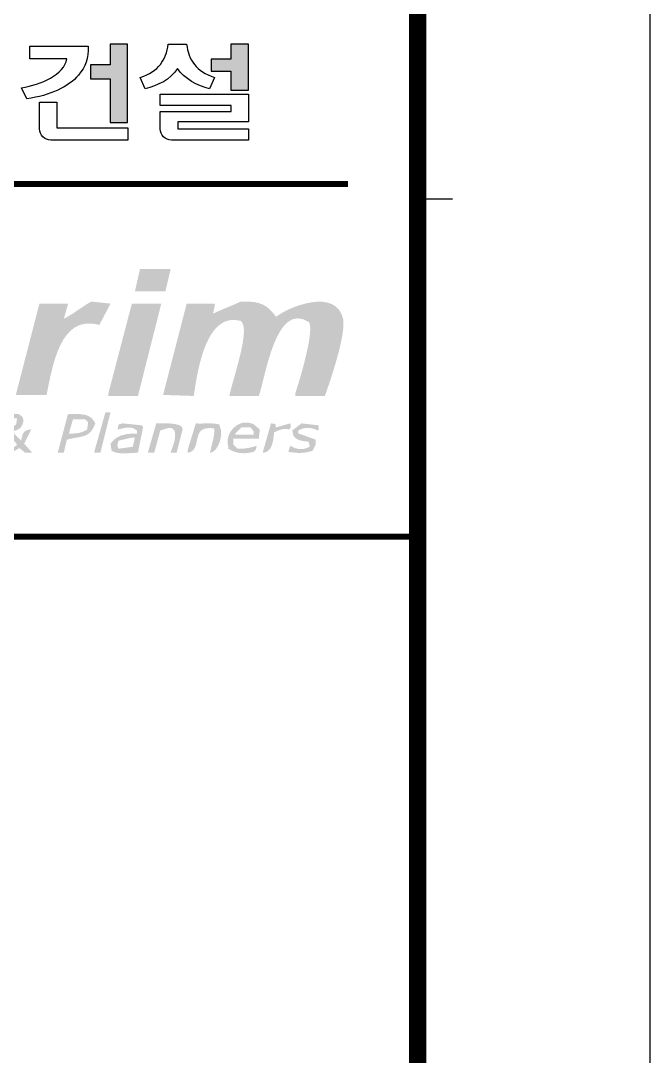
# Model space of a CAD drawing. Header units: millimetres. Extents: x 2538 to 3379, y -887 to -293.
# Drawn here: x 3324.6 to 3378.7, y -473.6 to -384.6 of the extents above; entities that cross this region are included whole.
import ezdxf

# ---------------------------------------------------------------- set-up
doc = ezdxf.new("R2010")
doc.units = ezdxf.units.MM
doc.header["$LTSCALE"] = 40
doc.header["$MEASUREMENT"] = 0
doc.layers.get('0').update_dxf_attribs({"linetype": 'CONTINUOUS'})
doc.layers.add('001dmp-FORM', color=7, linetype='CONTINUOUS')

# ---------------------------------------------------------------- blocks, each defined once
blk = doc.blocks.new('FORM_ELEC_SUKWOO$0$')
at = {"layer": '001dmp-FORM'}
for points in [[(152796.5681544, 94878.49355593999), (153087.1164066834, 94878.49355593999), (153087.1164066834, 96171.17357658804), (152796.5681544, 96171.17357658804), (152796.5681544, 95833.03095536074), (152471.2516325985, 95833.03095536074), (152471.2516325985, 95602.16116569517), (152796.5681544, 95602.16116569517)], [(154795.2136475793, 95413.79770553182), (155083.5358826069, 95413.79770553182), (155083.5358826069, 96173.50559466542), (154795.2136475793, 96173.50559466542), (154795.2136475793, 95926.311678458), (154468.0951118088, 95926.311678458), (154468.0951118088, 95728.40814434155), (154795.2136475793, 95728.40814434155)]]:
    blk.add_hatch(color=253, dxfattribs=at).paths.add_polyline_path(points)
h = blk.add_hatch(color=256, dxfattribs=at)
edge = h.paths.add_edge_path()
edge.add_spline(control_points=[(153291.483941892, 92453.61325796042), (153459.3627432616, 92453.61325796042), (153627.294545042, 92453.61325796042), (153795.1733464115, 92453.61325796042), (153795.1733464115, 92448.02171461564), (153795.1733464115, 92442.4169211681), (153795.1733464115, 92436.82537782332), (153767.1891294824, 92319.3102168648), (153739.2049125533, 92201.76855570078), (153711.220695624, 92084.25339474203), (153543.3418942545, 92084.25339474203), (153375.4100924741, 92084.25339474203), (153207.5312911046, 92084.25339474203), (153235.5155080337, 92207.36009904533), (153263.4997249628, 92330.50655365689), (153291.483941892, 92453.61325796042)], knot_values=[0, 0, 0, 0, 1, 1, 1, 2, 2, 2, 3, 3, 3, 4, 4, 4, 5, 5, 5, 5], degree=3, periodic=0)
h = blk.add_hatch(color=7, dxfattribs=at)
edge = h.paths.add_edge_path()
edge.add_spline(control_points=[(154953.643076683, 91916.34809316695), (155301.1137702201, 91928.24668540293), (155400.3305393326, 91851.51534059388), (155541.2718818873, 91664.51664101006), (155767.3318842681, 91841.12726006727), (156534.9368346186, 92140.44708034652), (156649.3779717479, 91630.92763063335), (156704.7501509842, 91384.44921997236), (156428.6975110684, 90575.92795244511), (156347.1696290773, 90354.92948930035), (156184.8823710526, 90354.92948930035), (156022.5553627196, 90354.92948930035), (155860.2681046948, 90354.92948930035), (155860.2681046948, 90371.71736943745), (155860.2681046948, 90388.51849967707), (155860.2681046948, 90405.30637981393), (155929.2613895197, 90600.98389667482), (156192.3289287771, 91483.93099113903), (156078.5370466806, 91580.56399022252), (155533.123068719, 91924.04640284297), (155365.3237679657, 90658.90009563183), (155255.8514193537, 90354.92948930035), (155093.5641613288, 90354.92948930035), (154931.2371529959, 90354.92948930035), (154768.9631450738, 90354.92948930035), (154809.5614597854, 90588.31679848139), (155138.283257984, 91489.97303797607), (154953.643076683, 91597.35187035939), (154385.5184226718, 91754.68358996976), (154240.1780460165, 90772.37397526321), (154181.3210897669, 90354.92948930035), (154013.4422883973, 90360.53428274789), (153845.5237367197, 90366.12582609267), (153677.6449353501, 90371.71736943745), (153677.6449353501, 90377.32216288475), (153677.6449353501, 90382.91370622953), (153677.6449353501, 90388.51849967707), (153806.3564331009, 90886.55011033826), (153935.0944310573, 91384.74072223203), (154063.8059288082, 91882.77233289322), (154220.4883933855, 91882.77233289322), (154377.2238583738, 91882.77233289322), (154533.9063229511, 91882.77233289322), (154522.7099861588, 91826.81714913738), (154511.5136493666, 91770.8354651765), (154500.3305626772, 91714.88028142089), (154640.1986469121, 91788.3653510653), (154793.6083361194, 91836.80772658275), (154953.643076683, 91916.34809316695)], knot_values=[0, 0, 0, 0, 1, 1, 1, 2, 2, 2, 3, 3, 3, 4, 4, 4, 5, 5, 5, 6, 6, 6, 7, 7, 7, 8, 8, 8, 9, 9, 9, 10, 10, 10, 11, 11, 11, 12, 12, 12, 13, 13, 13, 14, 14, 14, 15, 15, 15, 16, 16, 16, 16], degree=3, periodic=0)
h = blk.add_hatch(color=256, dxfattribs=at)
edge = h.paths.add_edge_path()
edge.add_spline(control_points=[(152485.586194702, 91916.34809316695), (152591.9182689711, 91905.16500647762), (152698.2635933431, 91893.9686696853), (152804.5956676123, 91882.77233289322), (152743.0356904092, 91765.25717193447), (152681.4624631034, 91647.71551077045), (152619.9024859003, 91530.2003498117), (151962.4191391949, 91717.41105103889), (151842.744211494, 90823.05561813922), (151746.8532181624, 90371.71736943745), (151578.9744167929, 90371.71736943745), (151411.0426150126, 90371.71736943745), (151243.163813643, 90371.71736943745), (151243.163813643, 90377.32216288475), (151243.163813643, 90382.91370622953), (151243.163813643, 90388.51849967707), (151371.8753113938, 90886.55011033826), (151500.6265594529, 91384.74072223203), (151629.324807101, 91882.77233289322), (151786.0072716784, 91882.77233289322), (151942.7427366666, 91882.77233289322), (152099.4384513467, 91882.77233289322), (152099.4384513467, 91877.18078954844), (152099.4384513467, 91871.5759961009), (152099.4384513467, 91865.98445275612), (152077.0457777621, 91787.63659541612), (152054.6531041778, 91709.27548797335), (152032.2736806961, 91630.92763063335), (152181.9865912465, 91704.75720294844), (152317.7868939487, 91823.34562222683), (152485.586194702, 91916.34809316695)], knot_values=[0, 0, 0, 0, 1, 1, 1, 2, 2, 2, 3, 3, 3, 4, 4, 4, 5, 5, 5, 6, 6, 6, 7, 7, 7, 8, 8, 8, 9, 9, 9, 10, 10, 10, 10], degree=3, periodic=0)
h = blk.add_hatch(color=256, dxfattribs=at)
edge = h.paths.add_edge_path()
edge.add_spline(control_points=[(153157.1676506936, 91882.77233289322), (153319.4549087185, 91882.77233289322), (153481.7819170514, 91882.77233289322), (153644.0691750763, 91882.77233289322), (153515.3576773253, 91373.54438543972), (153386.6064292663, 90864.17068685661), (153257.9081816181, 90354.92948930035), (153095.6209235933, 90354.92948930035), (152933.2939152604, 90354.92948930035), (152771.0066572356, 90354.92948930035), (152771.0066572356, 90371.71736943745), (152771.0066572356, 90388.51849967707), (152771.0066572356, 90405.30637981393), (152899.7181549866, 90897.74644713057), (153028.4694030455, 91390.33226557681), (153157.1676506936, 91882.77233289322)], knot_values=[0, 0, 0, 0, 1, 1, 1, 2, 2, 2, 3, 3, 3, 4, 4, 4, 5, 5, 5, 5], degree=3, periodic=0)
h = blk.add_hatch(color=7, dxfattribs=at)
edge = h.paths.add_edge_path()
edge.add_spline(control_points=[(151511.7963960394, 89414.71545091248), (151467.037549076, 89465.09234142606), (151422.2522019071, 89515.46923193964), (151377.4801048414, 89565.81962224725), (151416.6606585627, 89644.16747958725), (151455.841212284, 89722.54183713277), (151495.0085159027, 89800.87644437002), (151355.5379347491, 89794.68864640337), (151350.1981433559, 89724.50285233418), (151327.1164644304, 89616.19651276083), (151276.7528240196, 89666.56015317189), (151226.375933506, 89716.93704368547), (151176.0122930952, 89767.30068409629), (151278.4753373722, 89792.21087719593), (151332.7345079806, 89816.3525643386), (151360.6922247044, 89918.40485543152), (151378.9111159342, 89983.2376080046), (151346.7266164452, 90013.62009352469), (151293.5407041565, 90052.72114662989), (151237.585520401, 90058.31268997467), (151181.6038364399, 90063.91748342197), (151125.6486526842, 90069.50902676675)], knot_values=[0, 0, 0, 7.275957614183426e-12, 1, 1, 1, 2, 2, 2, 3, 3, 3, 4, 4, 4, 5, 5, 5, 6, 6, 6, 7, 7, 7, 7], degree=3, periodic=0)
edge.add_spline(control_points=[(151125.6486526842, 90069.50902676675), (151097.6644357551, 90058.31268997467), (151069.680218826, 90047.12960328511), (151041.6960018968, 90035.93326649303), (150961.2413782254, 89931.0587035222), (150940.5977181992, 89884.84234526032), (151024.9081217598, 89767.30068409629), (150923.0943325157, 89732.95641786489), (150884.7485352652, 89690.35733764363), (150840.2149400479, 89599.40863262396), (150843.765967575, 89322.28273438849), (151170.5135004694, 89376.60815551039), (151293.5407041565, 89498.66810169956), (151327.1164644304, 89470.68388477038), (151360.7054748071, 89442.6996678412), (151394.281235081, 89414.71545091202), (151433.4485386996, 89414.71545091202), (151472.629092421, 89414.71545091202), (151511.7963960397, 89414.71545091202)], knot_values=[6.999999999992724, 6.999999999992724, 6.999999999992724, 6.999999999992724, 7.999999999992724, 7.999999999992724, 7.999999999992724, 8.999999999992724, 8.999999999992724, 8.999999999992724, 9.999999999992724, 9.999999999992724, 9.999999999992724, 10.99999999999272, 10.99999999999272, 10.99999999999272, 11.99999999999272, 11.99999999999272, 11.99999999999272, 12.99999999999272, 12.99999999999272, 12.99999999999272, 13], degree=3, periodic=0)
edge = h.paths.add_edge_path(flags=16)
edge.add_spline(control_points=[(151108.8475224446, 90002.35750621906), (151092.0728924103, 89979.96483263467), (151075.2717621707, 89957.57215905003), (151058.4838820338, 89935.19273556839), (151080.8633055154, 89890.4338886051), (151103.2559790998, 89845.6485414363), (151125.6486526842, 89800.87644437002), (151131.240196029, 89800.87644437002), (151136.8317393738, 89800.87644437002), (151142.4365328212, 89800.87644437002), (151176.0122930952, 89828.8606612992), (151209.588053369, 89856.84487822838), (151243.163813643, 89884.82909515756), (151248.7686070904, 89918.40485543152), (151254.3601504352, 89951.99386580824), (151259.9649438826, 89985.56962608197), (151248.7686070904, 89985.56962608197), (151237.5722702982, 89985.56962608197), (151226.375933506, 89985.56962608197), (151187.2086298873, 89991.16116942675), (151148.028076166, 89996.75271277153), (151108.8475224446, 90002.35750621906)], knot_values=[0, 0, 0, 0, 1, 1, 1, 2, 2, 2, 3, 3, 3, 4, 4, 4, 5, 5, 5, 6, 6, 6, 7, 7, 7, 7], degree=3, periodic=0)
edge = h.paths.add_edge_path(flags=16)
edge.add_spline(control_points=[(151041.6960018968, 89733.72492382233), (151019.316578415, 89705.74070689315), (150996.9239048306, 89677.75648996397), (150974.5312312463, 89649.77227303479), (150939.6304607011, 89582.13049868657), (150954.7223276909, 89532.13786115171), (151008.1202416228, 89498.66810169956), (151097.8499371932, 89447.69495656388), (151192.9061740538, 89486.5575078202), (151259.9649438826, 89549.03174211038), (151206.7922816967, 89623.97432305338), (151140.7140194686, 89703.83269210253), (151041.6960018968, 89733.72492382233)], knot_values=[0, 0, 0, 0, 1, 1, 1, 2, 2, 2, 3, 3, 3, 4, 4, 4, 4], degree=3, periodic=0)
h = blk.add_hatch(color=7, dxfattribs=at)
edge = h.paths.add_edge_path()
edge.add_spline(control_points=[(152099.4384513467, 90052.72114662989), (152339.1328094188, 90065.62674667197), (152479.8489002274, 90060.30020538159), (152552.7509653525, 89901.61697529466), (152466.5192968984, 89657.0333293213), (152349.5738903564, 89697.79064526549), (152082.6373211069, 89632.98439289792), (152065.84944097, 89560.24132900522), (152049.061560833, 89487.47176490724), (152032.2736806961, 89414.71545091202), (151998.6979204221, 89414.71545091202), (151965.1089100455, 89414.71545091202), (151931.5331497717, 89414.71545091202), (151987.5015836299, 89627.36634934763), (152043.4700174883, 89840.07024819427), (152099.4384513467, 90052.72114662989)], knot_values=[0, 0, 0, 0, 1, 1, 1, 2, 2, 2, 3, 3, 3, 4, 4, 4, 5, 5, 5, 5], degree=3, periodic=0)
edge = h.paths.add_edge_path(flags=16)
edge.add_spline(control_points=[(152183.3778520313, 89968.7817459451), (152160.9984285496, 89890.4338886051), (152138.6057549653, 89812.05953105958), (152116.2263314835, 89733.72492382233), (152267.0390005592, 89728.3056318129), (152335.6480324054, 89750.00930005615), (152418.4346741541, 89800.87644437002), (152424.0262174989, 89840.05699809152), (152429.6310109464, 89879.23755181278), (152435.2225542911, 89918.40485543152), (152418.4346741541, 89935.19273556839), (152401.6467940171, 89951.99386580824), (152384.8589138802, 89968.7817459451), (152317.7073933324, 89968.7817459451), (152250.5293725792, 89968.7817459451), (152183.3778520313, 89968.7817459451)], knot_values=[0, 0, 0, 0, 1, 1, 1, 2, 2, 2, 3, 3, 3, 4, 4, 4, 5, 5, 5, 5], degree=3, periodic=0)
h = blk.add_hatch(color=7, dxfattribs=at)
edge = h.paths.add_edge_path()
edge.add_spline(control_points=[(152720.6430168247, 90086.29690690385), (152748.6272337539, 90086.29690690385), (152776.611450683, 90086.29690690385), (152804.5956676123, 90086.29690690385), (152748.6272337539, 89862.46292177867), (152692.6587998956, 89638.56268613995), (152636.6903660372, 89414.71545091202), (152603.1146057633, 89414.71545091202), (152569.5388454894, 89414.71545091202), (152535.9630852155, 89414.71545091202), (152535.9630852155, 89420.32024435955), (152535.9630852155, 89425.91178770433), (152535.9630852155, 89431.51658115163), (152597.5098123159, 89649.75902293203), (152659.0830396216, 89868.05446512345), (152720.6430168247, 90086.29690690385)], knot_values=[0, 0, 0, 0, 1, 1, 1, 2, 2, 2, 3, 3, 3, 4, 4, 4, 5, 5, 5, 5], degree=3, periodic=0)
h = blk.add_hatch(color=7, dxfattribs=at)
edge = h.paths.add_edge_path()
edge.add_spline(control_points=[(154836.1146656217, 89649.77227303479), (154836.1146656217, 89616.19651276083), (154836.1146656217, 89582.60750238434), (154836.1146656217, 89549.03174211038), (154858.4940891033, 89526.65231862874), (154880.8867626878, 89504.25964504434), (154903.2794362722, 89481.88022156246), (155047.3610531697, 89478.55444578175), (155126.5966673915, 89501.91437686421), (155222.2756590797, 89532.24386197352), (155216.6841157349, 89509.86443849164), (155211.0793222875, 89487.47176490724), (155205.4877789427, 89465.0923414256), (155194.2914421505, 89453.89600463351), (155183.0951053583, 89442.6996678412), (155171.9120186688, 89431.51658115163), (155002.986459185, 89387.12873706431), (154874.2484612287, 89405.21512726718), (154752.1752649369, 89481.88022156246), (154752.1752649369, 89493.07655835478), (154752.1752649369, 89504.27289514709), (154752.1752649369, 89515.45598183642), (154681.3799661431, 89736.87844826793), (154922.8498379788, 90008.59830459673), (155171.9120186688, 89884.82909515756), (155205.4877789427, 89856.84487822838), (155239.0635392167, 89828.8606612992), (155272.6392994906, 89800.87644437002), (155267.0477561458, 89750.5128039592), (155261.4429626983, 89700.13591344561), (155255.8514193537, 89649.77227303479), (155115.9568349133, 89649.77227303479), (154976.0225001647, 89649.77227303479), (154836.1146656217, 89649.77227303479)], knot_values=[0, 0, 0, 0, 1, 1, 1, 2, 2, 2, 3, 3, 3, 4, 4, 4, 5, 5, 5, 6, 6, 6, 7, 7, 7, 8, 8, 8, 9, 9, 9, 10, 10, 10, 11, 11, 11, 11], degree=3, periodic=0)
edge = h.paths.add_edge_path(flags=16)
edge.add_spline(control_points=[(154970.43095682, 89834.45220464398), (154936.8551965461, 89800.87644437002), (154903.2661861694, 89767.30068409629), (154869.6904258956, 89733.72492382233), (154869.6904258956, 89728.1201303748), (154869.6904258956, 89722.52858703001), (154869.6904258956, 89716.93704368547), (154970.4177067173, 89716.93704368547), (155071.1847378471, 89716.93704368547), (155171.9120186688, 89716.93704368547), (155171.9120186688, 89733.72492382233), (155171.9120186688, 89750.5128039592), (155171.9120186688, 89767.30068409629), (155155.1108884292, 89789.68010757794), (155138.3230082923, 89812.07278116234), (155121.5351281553, 89834.45220464398), (155071.1714877444, 89834.45220464398), (155020.7945972308, 89834.45220464398), (154970.43095682, 89834.45220464398)], knot_values=[0, 0, 0, 0, 1, 1, 1, 2, 2, 2, 3, 3, 3, 4, 4, 4, 5, 5, 5, 6, 6, 6, 6], degree=3, periodic=0)
h = blk.add_hatch(color=7, dxfattribs=at)
edge = h.paths.add_edge_path()
edge.add_spline(control_points=[(153006.0634793584, 89901.61697529466), (153112.3823035249, 89890.42063850234), (153218.7408779995, 89879.23755181278), (153325.0597021659, 89868.0412150207), (153330.6644956134, 89856.84487822838), (153336.2560389581, 89845.6485414363), (153341.8608324056, 89834.45220464398), (153313.8766154765, 89694.55762020359), (153285.8923985473, 89554.62328545516), (153257.9081816181, 89414.71545091202), (153112.0643010598, 89418.47848008247), (152957.6741042517, 89374.06413578964), (152821.3835477492, 89448.30446128873), (152815.7787543017, 89487.47176490724), (152810.1872109569, 89526.65231862874), (152804.5956676123, 89565.81962224725), (152897.8631406067, 89691.89434955851), (153018.717327449, 89736.41469467292), (153241.1203014812, 89733.72492382233), (153241.1203014812, 89750.5128039592), (153241.1203014812, 89767.30068409629), (153241.1203014812, 89784.08856423316), (153224.3324213442, 89795.28490102547), (153207.5312911046, 89806.48123781756), (153190.7434109676, 89817.66432450712), (153109.1890287711, 89852.0350909438), (153007.1764879862, 89817.04156967951), (152922.1108285709, 89800.87644437002), (152927.7156220183, 89828.8606612992), (152933.3071653631, 89856.84487822838), (152938.9119588106, 89884.82909515756), (152961.2913822922, 89890.42063850234), (152983.6840558767, 89896.02543194988), (153006.0634793584, 89901.61697529466)], knot_values=[0, 0, 0, 0, 1, 1, 1, 2, 2, 2, 3, 3, 3, 4, 4, 4, 5, 5, 5, 6, 6, 6, 7, 7, 7, 8, 8, 8, 9, 9, 9, 10, 10, 10, 11, 11, 11, 11], degree=3, periodic=0)
edge = h.paths.add_edge_path(flags=16)
edge.add_spline(control_points=[(153157.1676506936, 89666.56015317189), (153084.4245868011, 89649.77227303479), (153011.6550227032, 89632.98439289792), (152938.9119588106, 89616.19651276083), (152914.266767765, 89543.99670307967), (152909.0594773989, 89543.29444763577), (152938.9119588106, 89481.88022156246), (153017.2465660479, 89493.07655835478), (153095.6209235933, 89504.27289514709), (153173.9555308306, 89515.45598183642), (153185.1518676228, 89565.81962224725), (153196.3482044151, 89616.19651276083), (153207.5312911046, 89666.56015317189), (153190.7434109676, 89666.56015317189), (153173.9555308306, 89666.56015317189), (153157.1676506936, 89666.56015317189)], knot_values=[0, 0, 0, 0, 1, 1, 1, 2, 2, 2, 3, 3, 3, 4, 4, 4, 5, 5, 5, 5], degree=3, periodic=0)
h = blk.add_hatch(color=7, dxfattribs=at)
edge = h.paths.add_edge_path()
edge.add_spline(control_points=[(153560.1165242887, 89901.61697529466), (153668.4096137594, 89892.40815390926), (153855.3950632406, 89925.21540822578), (153979.8532780207, 89851.2533348836), (153985.4448213655, 89834.46545474674), (153991.0496148129, 89817.66432450712), (153996.6411581576, 89800.87644437002), (153963.0653978838, 89672.17819672194), (153929.4763875071, 89543.42694866285), (153895.9006272332, 89414.71545091202), (153862.3248669593, 89414.71545091202), (153828.7491066855, 89414.71545091202), (153795.1733464115, 89414.71545091202), (153835.7186607123, 89516.33048861544), (153929.251135761, 89743.72875137045), (153828.7491066855, 89817.66432450712), (153763.055097436, 89838.79823833378), (153699.229352669, 89805.69948175759), (153627.2812949393, 89784.08856423316), (153593.7055346653, 89660.98185992986), (153560.1165242887, 89537.83540531807), (153526.5407640149, 89414.71545091202), (153492.9650037409, 89414.71545091202), (153459.3759933643, 89414.71545091202), (153425.8002330904, 89414.71545091202), (153425.8002330904, 89420.32024435955), (153425.8002330904, 89425.91178770433), (153425.8002330904, 89431.51658115163), (153470.5723301565, 89588.19904572912), (153515.3444272226, 89744.93451071717), (153560.1165242887, 89901.61697529466)], knot_values=[0, 0, 0, 0, 1, 1, 1, 2, 2, 2, 3, 3, 3, 4, 4, 4, 5, 5, 5, 6, 6, 6, 7, 7, 7, 8, 8, 8, 9, 9, 9, 10, 10, 10, 10], degree=3, periodic=0)
h = blk.add_hatch(color=7, dxfattribs=at)
edge = h.paths.add_edge_path()
edge.add_spline(control_points=[(154214.9101001435, 89901.61697529466), (154334.7042787687, 89888.57887422526), (154429.7472655267, 89919.70336549729), (154601.0578434988, 89884.82909515756), (154606.6626369464, 89868.0412150207), (154612.2541802911, 89851.2533348836), (154617.8589737386, 89834.45220464398), (154673.5491554399, 89710.03374017193), (154584.495215108, 89428.19080537092), (154449.9536721635, 89414.71545091202), (154473.9628582789, 89557.4853076411), (154532.9523155557, 89684.9645458397), (154517.1184428141, 89817.66432450712), (154407.7918453318, 89833.16694468097), (154314.5376224401, 89824.35562637704), (154265.2737405544, 89733.72492382233), (154213.0020853528, 89613.04298831522), (154241.7548082394, 89436.59137049061), (154080.5938089452, 89414.71545091202), (154080.5938089452, 89431.51658115163), (154080.5938089452, 89448.30446128873), (154080.5938089452, 89465.0923414256), (154125.3526559085, 89610.57846921077), (154170.1380030774, 89756.11759740673), (154214.9101001435, 89901.61697529466)], knot_values=[0, 0, 0, 0, 1, 1, 1, 2, 2, 2, 3, 3, 3, 4, 4, 4, 5, 5, 5, 6, 6, 6, 7, 7, 7, 8, 8, 8, 8], degree=3, periodic=0)
h = blk.add_hatch(color=7, dxfattribs=at)
edge = h.paths.add_edge_path()
edge.add_spline(control_points=[(155457.3324812025, 89901.61697529466), (155547.459679854, 89886.6046089211), (155515.5269323165, 89915.06582954782), (155541.2718818873, 89834.45220464398), (155619.6197392273, 89856.84487822838), (155697.98084667, 89879.23755181278), (155776.3287040101, 89901.61697529466), (155788.7838005599, 89842.89252007194), (155792.2685775734, 89844.93303588964), (155759.5408238731, 89800.87644437002), (155662.6560728381, 89826.70089455717), (155583.5529596434, 89789.4548558318), (155507.6961216134, 89750.5128039592), (155495.7577790692, 89612.98998790444), (155478.8108976997, 89423.5665195242), (155323.0161900041, 89414.71545091202), (155323.0161900041, 89420.32024435955), (155323.0161900041, 89425.91178770433), (155323.0161900041, 89431.51658115163), (155367.7750369675, 89588.19904572912), (155412.5603841363, 89744.93451071717), (155457.3324812025, 89901.61697529466)], knot_values=[0, 0, 0, 0, 1, 1, 1, 2, 2, 2, 3, 3, 3, 4, 4, 4, 5, 5, 5, 6, 6, 6, 7, 7, 7, 7], degree=3, periodic=0)
h = blk.add_hatch(color=7, dxfattribs=at)
edge = h.paths.add_edge_path()
edge.add_spline(control_points=[(155961.0086356192, 89901.61697529466), (156056.1443730962, 89890.42063850234), (156151.3066107786, 89879.23755181278), (156246.4290981529, 89868.0412150207), (156246.4290981529, 89845.66179153905), (156246.4290981529, 89823.26911795465), (156246.4290981529, 89800.87644437002), (156240.8375548081, 89795.28490102547), (156235.2327613607, 89789.69335768069), (156229.641218016, 89784.08856423316), (156121.8516324484, 89837.43347775424), (156013.3067910262, 89844.4560321921), (155910.6449952084, 89784.08856423316), (155910.6449952084, 89767.30068409629), (155910.6449952084, 89750.5128039592), (155910.6449952084, 89733.72492382233), (155927.4328753453, 89728.1201303748), (155944.2207554823, 89722.52858703001), (155961.0086356192, 89716.93704368547), (156039.3564929593, 89688.95282675629), (156117.717600402, 89660.9686098271), (156196.065457742, 89632.98439289792), (156196.065457742, 89605.00017596874), (156196.065457742, 89577.01595903956), (156196.065457742, 89549.03174211038), (156179.277577605, 89515.45598183642), (156162.4896974681, 89481.88022156246), (156145.6885672285, 89448.30446128873), (156008.4837536387, 89405.91738271085), (155896.4276349977, 89404.19486935809), (155742.7529437361, 89431.51658115163), (155753.9360304257, 89465.0923414256), (155765.1323672179, 89498.66810169956), (155776.3287040101, 89532.24386197352), (155879.0832505468, 89467.78211227618), (155982.4340517057, 89453.2732498059), (156095.3249268176, 89515.45598183642), (156095.3249268176, 89521.06077528396), (156095.3249268176, 89526.65231862874), (156095.3249268176, 89532.24386197352), (156089.7333834728, 89554.63653555792), (156084.1285900254, 89577.02920914232), (156078.5370466806, 89599.40863262396), (155968.7069452954, 89608.40545236599), (155872.2594476498, 89622.72881339816), (155826.6923444209, 89700.14916354837), (155821.1008010762, 89728.1201303748), (155815.4960076287, 89756.11759740673), (155809.904464284, 89784.08856423316), (155860.2681046948, 89823.26911795465), (155910.6449952084, 89862.44967167592), (155961.0086356192, 89901.61697529466)], knot_values=[0, 0, 0, 0, 1, 1, 1, 2, 2, 2, 3, 3, 3, 4, 4, 4, 5, 5, 5, 6, 6, 6, 7, 7, 7, 8, 8, 8, 9, 9, 9, 10, 10, 10, 11, 11, 11, 12, 12, 12, 13, 13, 13, 14, 14, 14, 15, 15, 15, 16, 16, 16, 17, 17, 17, 17], degree=3, periodic=0)
blk.add_line((158458.2703033529, 93612.00525989407), (157881.3591250675, 93612.00525989942), dxfattribs=at)
at = {"layer": '001dmp-FORM', "color": 30}
blk.add_lwpolyline([(161727.4336471551, 114228.4132783711), (1.016538590192795e-06, 114228.4132798107), (0, 0), (161727.4336461384, -1.439359039068222e-06)], close=True, dxfattribs=at)
at = {"layer": '001dmp-FORM', "const_width": 288.4555891429007}
blk.add_lwpolyline([(5769.111782912223, 3846.074521154398), (5769.111783860542, 110382.3387585536), (157881.3591252164, 110382.3387571995), (157881.3591242685, 3846.074519800488)], close=True, dxfattribs=at)
at = {"layer": '001dmp-FORM', "color": 253}
for points in [[(152796.5681544, 94878.49355593999), (153087.1164066834, 94878.49355593999), (153087.1164066834, 96171.17357658804), (152796.5681544, 96171.17357658804), (152796.5681544, 95833.03095536074), (152471.2516325985, 95833.03095536074), (152471.2516325985, 95602.16116569517), (152796.5681544, 95602.16116569517), (152796.5681544, 94878.49355593999)], [(154795.2136475793, 95413.79770553182), (155083.5358826069, 95413.79770553182), (155083.5358826069, 96173.50559466542), (154795.2136475793, 96173.50559466542), (154795.2136475793, 95926.311678458), (154468.0951118088, 95926.311678458), (154468.0951118088, 95728.40814434155), (154795.2136475793, 95728.40814434155), (154795.2136475793, 95413.79770553182)]]:
    blk.add_lwpolyline(points, dxfattribs=at)
at = {"layer": '001dmp-FORM', "const_width": 96.15186304763357}
for points in [[(145335.0079097798, 93861.68979593622), (156729.8533833672, 93861.69042729214)], [(144420.095610102, 88026.60335560003), (157881.3564367702, 88026.60335548013)]]:
    blk.add_lwpolyline(points, dxfattribs=at)
at = {"layer": '001dmp-FORM', "color": 253}
for points, knots in [([(151468.0598560167, 96140.64533993811), (151468.0598560167, 96140.64533993811), (151468.0598560167, 95932.03572282987), (151468.0598560167, 95932.03572282987), (151468.0598560167, 95932.03572282987), (152083.0766235281, 95932.03572282987), (152083.0766235281, 95932.03572282987), (152036.6482636228, 95669.25968583208), (151660.345346583, 95504.85241137329), (151333.3328116343, 95453.12401038292), (151333.3328116343, 95453.12401038292), (151422.3735018634, 95269.9545904831), (151422.3735018634, 95269.9545904831), (151808.4284944998, 95325.2870194111), (152112.544851961, 95465.73810816556), (152275.5741157377, 95663.21763899503), (152391.4330138573, 95803.13872364094), (152436.8013655455, 95938.60777377523), (152434.2573458247, 96140.64533993811), (152434.2573458247, 96140.64533993811), (151468.0598560167, 96140.64533993811), (151468.0598560167, 96140.64533993811)], [0, 0, 0, 0, 1, 1, 1, 2, 2, 2, 3, 3, 3, 4, 4, 4, 5, 5, 5, 6, 6, 6, 7, 7, 7, 7]), ([(153910.5307896596, 95772.610486991), (154018.0156228648, 95600.57115336973), (154246.2353919879, 95485.77226346708), (154443.3969203524, 95435.52787398058), (154443.3969203524, 95435.52787398058), (154523.9575448455, 95620.60530867125), (154523.9575448455, 95620.60530867125), (154216.1311586247, 95730.9521640623), (154097.7282407843, 95906.70152644324), (154061.0519564756, 96173.50559466542), (154061.0519564756, 96173.50559466542), (153757.5716039446, 96173.50559466542), (153757.5716039446, 96173.50559466542), (153721.0013204576, 95906.70152644324), (153604.8244198729, 95730.9521640623), (153297.1040344738, 95620.60530867125), (153297.1040344738, 95620.60530867125), (153377.5586581452, 95435.52787398058), (153377.5586581452, 95435.52787398058), (153574.8261873314, 95485.77226346708), (153802.9399556328, 95586.26104243984), (153910.5307896596, 95772.610486991)], [0, 0, 0, 0, 1, 1, 1, 2, 2, 2, 3, 3, 3, 4, 4, 4, 5, 5, 5, 6, 6, 6, 7, 7, 7, 7]), ([(153914.8768233494, 94770.90272191307), (153914.8768233494, 94770.90272191307), (153914.8768233494, 94887.07962249778), (153914.8768233494, 94887.07962249778), (153914.8768233494, 94887.07962249778), (155085.8679006844, 94887.07962249778), (155085.8679006844, 94887.07962249778), (155085.8679006844, 94887.07962249778), (155085.8679006844, 95344.26116649574), (155085.8679006844, 95344.26116649574), (155085.8679006844, 95344.26116649574), (153625.388579283, 95344.26116649574), (153625.388579283, 95344.26116649574), (153625.388579283, 95344.26116649574), (153625.388579283, 95157.16971619288), (153625.388579283, 95157.16971619288), (153625.388579283, 95157.16971619288), (154796.6976590831, 95157.16971619288), (154796.6976590831, 95157.16971619288), (154796.6976590831, 95157.16971619288), (154796.6976590831, 95058.80095365387), (154796.6976590831, 95058.80095365387), (154796.6976590831, 95058.80095365387), (153625.4945801047, 95058.80095365387), (153625.4945801047, 95058.80095365387), (153625.4945801047, 95058.80095365387), (153625.4945801047, 94772.4927342385), (153625.4945801047, 94772.4927342385), (153625.4945801047, 94669.98993965331), (153709.6592325356, 94585.8252872224), (153813.1160345161, 94585.8252872224), (153813.1160345161, 94585.8252872224), (155087.0339097231, 94585.8252872224), (155087.0339097231, 94585.8252872224), (155087.0339097231, 94585.8252872224), (155087.0339097231, 94770.90272191307), (155087.0339097231, 94770.90272191307), (155087.0339097231, 94770.90272191307), (153914.8768233494, 94770.90272191307), (153914.8768233494, 94770.90272191307)], [0, 0, 0, 0, 1, 1, 1, 2, 2, 2, 3, 3, 3, 4, 4, 4, 5, 5, 5, 6, 6, 6, 7, 7, 7, 8, 8, 8, 9, 9, 9, 10, 10, 10, 11, 11, 11, 12, 12, 12, 13, 13, 13, 13]), ([(151919.6233564646, 94791.46688132314), (151919.6233564646, 94791.46688132314), (151919.6233564646, 95215.89417141536), (151919.6233564646, 95215.89417141536), (151919.6233564646, 95215.89417141536), (151629.817109933, 95215.89417141536), (151629.817109933, 95215.89417141536), (151629.817109933, 95215.89417141536), (151629.817109933, 94772.17473177332), (151629.817109933, 94772.17473177332), (151629.817109933, 94669.35393472319), (151713.5577590771, 94584.97728064889), (151817.1205618793, 94584.97728064889), (151817.1205618793, 94584.97728064889), (153089.766427226, 94584.97728064889), (153089.766427226, 94584.97728064889), (153089.766427226, 94584.97728064889), (153089.766427226, 94791.46688132314), (153089.766427226, 94791.46688132314), (153089.766427226, 94791.46688132314), (151919.6233564646, 94791.46688132314), (151919.6233564646, 94791.46688132314)], [0, 0, 0, 0, 1, 1, 1, 2, 2, 2, 3, 3, 3, 4, 4, 4, 5, 5, 5, 6, 6, 6, 7, 7, 7, 7])]:
    blk.add_open_spline(points, degree=3, knots=knots, dxfattribs=at)
blk = doc.blocks.new('FORM_ELEC_SUKWOO')
at = {"layer": '001dmp-FORM'}
blk.add_blockref('FORM_ELEC_SUKWOO$0$', (12.05403001734521, -1.003795030963374), dxfattribs=at)

msp = doc.modelspace()

# ---------------------------------------------------------------- block references
at = {"color": 4, "xscale": 0.005200107262485331, "yscale": 0.005200107262485331, "zscale": 0.005200107262485331}
msp.add_blockref('FORM_ELEC_SUKWOO', (2537.653245843725, -886.6844493696132), dxfattribs=at)

doc.saveas('drawing.dxf')
